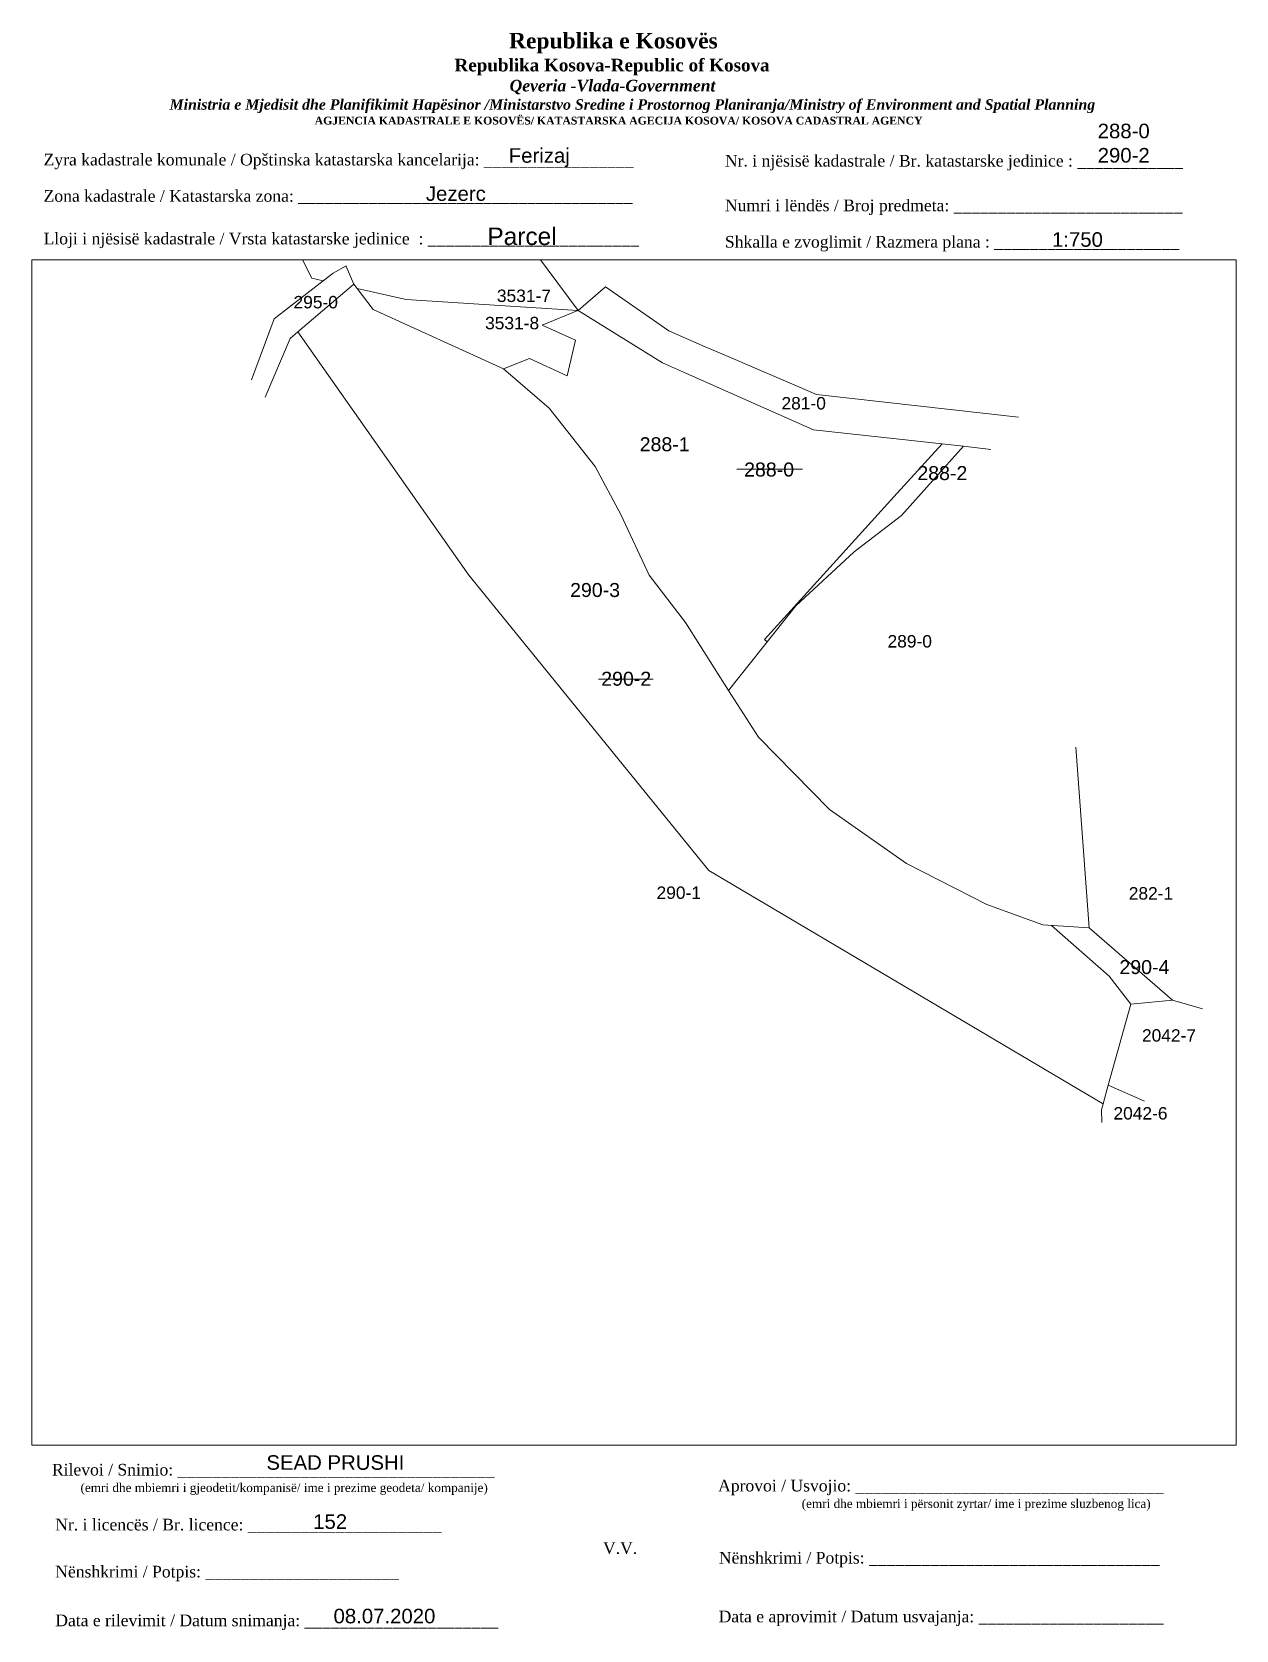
# Paper-space layout 'Manuali' of a CAD drawing. Header units: metres, sheet in millimetres. Extents: x 1 to 208, y 2 to 276.
# The model-space entities are those that its viewports show. They can reach past a viewport. Long polylines and large blocks are cut down to what shows.
import ezdxf

# ---------------------------------------------------------------- set-up
doc = ezdxf.new("R2010")
doc.units = ezdxf.units.M
doc.layers.get('0').update_dxf_attribs({"lineweight": 0})
for name, color, linetype, lineweight in [('Korniza e jashtme', 7, 'Continuous', 0), ('Ndarjet', 1, 'Continuous', 0), ('Nr-Baz', 250, 'Continuous', 0), ('Nr-Kojshi', 254, 'Continuous', 0), ('Nr-Ri', 1, 'Continuous', 0), ('Parc-Baz', 7, 'Continuous', 0), ('Parc-Kojshi', 254, 'Continuous', 0)]:
    doc.layers.add(name, color=color, linetype=linetype, lineweight=lineweight)
doc.styles.get("Standard").update_dxf_attribs({"font": 'arial.ttf'})

msp = doc.modelspace()

# ---------------------------------------------------------------- linework, layer by layer
at = {"layer": 'Ndarjet', "flags": 128}
for points in [[(7503450.32, 4692280.51), (7503457.93, 4692288.9), (7503467.4, 4692299.34), (7503473.18, 4692305.71)], [(7503446.75, 4692302.45), (7503455.23, 4692302.45)], [(7503450.67, 4692280.21), (7503450.32, 4692280.51)], [(7503428.96, 4692275.41), (7503435.98, 4692275.41)], [(7503487.26, 4692243.73), (7503494.7, 4692237.21), (7503497.47, 4692233.58)]]:
    msp.add_lwpolyline(points, dxfattribs=at)
at = {"layer": 'Parc-Baz'}
for points in [[(7503492.13, 4692243.42), (7503502.84, 4692234.12), (7503497.47, 4692233.58), (7503494.58, 4692223.15), (7503493.92, 4692220.74), (7503493.83, 4692220.78), (7503443.16, 4692250.8), (7503412.28, 4692288.8), (7503390.26, 4692320.14), (7503397.47, 4692326.25), (7503397.88, 4692325.71), (7503399.95, 4692322.99), (7503416.71, 4692315.37), (7503422.59, 4692310.28), (7503428.53, 4692302.77), (7503431.83, 4692296.61), (7503435.5, 4692288.8), (7503440.15, 4692282.72), (7503445.71, 4692273.96), (7503449.56, 4692267.97), (7503458.71, 4692258.64), (7503468.6, 4692251.7), (7503478.93, 4692246.43), (7503486.13, 4692243.8), (7503492.13, 4692243.42)], [(7503456.63, 4692307.51), (7503475.94, 4692305.42), (7503467.96, 4692296.46), (7503461.85, 4692291.82), (7503454.37, 4692284.87), (7503445.71, 4692273.96), (7503440.15, 4692282.72), (7503435.5, 4692288.8), (7503431.83, 4692296.61), (7503428.53, 4692302.77), (7503422.59, 4692310.28), (7503416.71, 4692315.37), (7503420.07, 4692316.69), (7503424.92, 4692314.45), (7503425.98, 4692319.05), (7503421.71, 4692320.97), (7503426.28, 4692322.85), (7503426.36, 4692322.88), (7503437.19, 4692316.12), (7503440.28, 4692314.75), (7503456.63, 4692307.51)]]:
    msp.add_lwpolyline(points, dxfattribs=at)
at = {"layer": 'Parc-Kojshi'}
for points in [[(7503396.49, 4692328.54), (7503396.46, 4692328.61), (7503394.81, 4692327.68), (7503393.53, 4692326.69), (7503392.05, 4692327.02), (7503388.98, 4692333.14)], [(7503420.18, 4692331.18), (7503422.49, 4692328.07), (7503426.36, 4692322.88), (7503426.28, 4692322.85), (7503404.2, 4692324.29), (7503397.88, 4692325.71)], [(7503384.3, 4692313.94), (7503387.22, 4692321.8), (7503393.53, 4692326.69), (7503394.81, 4692327.68), (7503396.46, 4692328.61)], [(7503396.46, 4692328.61), (7503396.49, 4692328.54), (7503397.47, 4692326.25)], [(7503397.47, 4692326.25), (7503396.49, 4692328.54)], [(7503397.88, 4692325.71), (7503404.2, 4692324.29), (7503426.28, 4692322.85)], [(7503426.36, 4692322.88), (7503429.86, 4692325.93), (7503437.99, 4692320.24), (7503442.69, 4692318.2), (7503445.63, 4692316.94), (7503457.03, 4692312.05), (7503483, 4692309.12)], [(7503386.07, 4692311.72), (7503389.25, 4692319.28), (7503390.26, 4692320.14)], [(7503390.26, 4692320.14), (7503389.25, 4692319.28), (7503386.07, 4692311.72)], [(7503479.47, 4692304.99), (7503475.94, 4692305.42)], [(7503475.94, 4692305.42), (7503479.47, 4692304.99)], [(7503492.13, 4692243.42), (7503490.4, 4692266.65)], [(7503490.4, 4692266.65), (7503492.13, 4692243.42)], [(7503506.72, 4692232.98), (7503502.84, 4692234.12)], [(7503502.84, 4692234.12), (7503506.72, 4692232.98)], [(7503499.22, 4692221.12), (7503494.58, 4692223.15)], [(7503494.58, 4692223.15), (7503499.22, 4692221.12)], [(7503493.92, 4692220.74), (7503493.71, 4692220), (7503493.73, 4692218.34)], [(7503493.73, 4692218.34), (7503493.71, 4692220)]]:
    msp.add_lwpolyline(points, dxfattribs=at)

# ---------------------------------------------------------------- texts
at = {"layer": 'Nr-Baz'}
for s, p in [('288-0', (7503447.7, 4692301.5)), ('290-2', (7503429.31, 4692274.57))]:
    msp.add_text(s, height=1.8, dxfattribs=at).set_placement(p)
at = {"layer": 'Nr-Kojshi'}
for s, p in [('3531-7', (7503415.88, 4692323.96)), ('295-0', (7503389.7, 4692323.14)), ('3531-8', (7503414.36, 4692320.45)), ('281-0', (7503452.51, 4692310.13)), ('289-0', (7503466.16, 4692279.49)), ('290-1', (7503436.43, 4692247.13)), ('282-1', (7503497.21, 4692247.05)), ('2042-7', (7503498.91, 4692228.76)), ('2042-6', (7503495.24, 4692218.74))]:
    msp.add_text(s, height=1.6, dxfattribs=at).set_placement(p)
at = {"layer": 'Nr-Ri'}
for s, p in [('288-1', (7503434.26, 4692304.75)), ('288-2', (7503470, 4692301.04)), ('290-3', (7503425.3, 4692285.99)), ('290-4', (7503496.01, 4692237.46))]:
    msp.add_text(s, height=1.8, dxfattribs=at).set_placement(p)

psp = doc.layouts.new('Manuali')

# ---------------------------------------------------------------- texts
for s, insert, char_height, width, attachment_point in [('\\pi77.297;{\\fBook Antiqua|b1|i0|c0|p18;\\H1.333x;Republika e Kosovës\\fTimes New Roman|b1|i0|c0|p18;\\P\\pi67.927;\\fBook Antiqua|b1|i0|c0|p18;\\H0.8125x;Republika Kosova-Republic of Kosova\\fTimes New Roman|b1|i0|c0|p18;\\P\\pi77.378;\\fBook Antiqua|b1|i1|c0|p18;\\H0.9233x;Qeveria -Vlada-Government \\P\\pi13.032,l6,t23.033;\\fTimes New Roman|b1|i1|c0|p18;\\H0.9x;Ministria e Mjedisit dhe Planifikimit Hapësinor /Ministarstvo Sredine i Prostornog Planiranja/Ministry of Environment and Spatial Planning\\P\\pi43.931,l0,tz;\\fBook Antiqua|b1|i0|c0|p18;\\H0.7406x;AGJENCIA KADASTRALE E KOSOVËS/ KATASTARSKA AGECIJA KOSOVA/ KOSOVA CADASTRAL AGENCY}', (5.57, 275.89), 2, 191.8237, 1), ('288-0\\P290-2', (188.35, 256.95), 2.5, 9.6047, 5), ('{\\fTimes New Roman|b0|i0|c0|p18;Zyra kadastrale komunale / Opštinska katastarska kancelarija: _________________}', (2.98, 255.14), 2, 100.6873, 1), ('Ferizaj', (88.05, 254.47), 2.5, 9.9735, 5), ('{\\fTimes New Roman|b0|i0|c0|p18;Nr. i njësisë kadastrale / Br. katastarske jedinice : ____________}', (119.91, 254.94), 2, 79.9484, 1), ('{\\fTimes New Roman|b0|i0|c0|p18;Zona kadastrale / Katastarska zona: ______________________________________}', (2.98, 248.91), 2, 100.6873, 1), ('Jezerc', (73.73, 248.29), 2.5, 41.1507, 5), ('{\\fTimes New Roman|b0|i0|c0|p18;Numri i lëndës / Broj predmeta: __________________________}', (119.91, 247.28), 2, 79.9484, 1), ('{\\fTimes New Roman|b0|i0|c0|p18;Lloji i njësisë kadastrale / Vrsta katastarske jedinice  : ________________________}', (2.98, 241.59), 2, 100.6873, 1), ('{\\fArial|b0|i0|c0|p34;Parcel}', (85.09, 240.96), 3, 11.2939, 5), ('1:750', (180.41, 240.41), 2.5, 10.1784, 5), ('{\\fTimes New Roman|b0|i0|c0|p18;Shkalla e zvoglimit / Razmera plana : _____________________}', (119.91, 241.04), 2, 79.9484, 1), ('{\\fTimes New Roman|b0|i0|c0|p18;Rilevoi / Snimio: ____________________________________\\P     \\H0.75x;(emri dhe mbiemri i gjeodetit/kompanisë/ ime i prezime geodeta/ kompanije)}', (42.38, 27.65), 2, 74.7958, 5), ('SEAD PRUSHI', (53.06, 30.53), 2.5, 27.1816, 5), ('{\\fTimes New Roman|b0|i0|c0|p18; Aprovoi / Usvojio: ___________________________________\\P                    \\H0.75x;(emri dhe mbiemri i përsonit zyrtar/ ime i prezime sluzbenog lica)}', (117.98, 27.58), 2, 83.344, 1), ('{\\fTimes New Roman|b0|i0|c0|p18;Nr. i licencës / Br. licence: ______________________\\P                                }', (4.98, 20.89), 2, 83.344, 1), ('152', (52.16, 20.39), 2.5, 5.3971, 5), ('{\\fTimes New Roman|b0|i0|c0|p18;V.V.                                 }', (101.92, 15.84), 2, 5.7076, 5), ('{\\fTimes New Roman|b0|i0|c0|p18; Nënshkrimi / Potpis: _________________________________}', (118.12, 15.2), 2, 83.344, 1), ('{\\fTimes New Roman|b0|i0|c0|p18;Nënshkrimi / Potpis: ______________________\\P                                 }', (4.98, 12.82), 2, 83.344, 1), ('{\\fTimes New Roman|b0|i0|c0|p18;Data e rilevimit / Datum snimanja: ______________________\\P                                 }', (4.98, 4.45), 2, 83.344, 1), ('08.07.2020', (61.48, 4.18), 2.5, 21.186, 5), ('{\\fTimes New Roman|b0|i0|c0|p18; Data e aprovimit / Datum usvajanja: _____________________}', (118.07, 5.12), 2, 83.344, 1)]:
    psp.add_mtext(s, dxfattribs=dict(insert=insert, char_height=char_height, width=width, attachment_point=attachment_point))

# ---------------------------------------------------------------- viewports
at = {"layer": 'Korniza e jashtme', "view_target_point": (370776.43, 310629.57)}
psp.add_viewport(center=(104.31, 135.25), size=(206.65, 203.4046), view_center_point=(7132657.1, 4381623.55), view_height=152.5534, dxfattribs=at)

doc.saveas('drawing.dxf')
